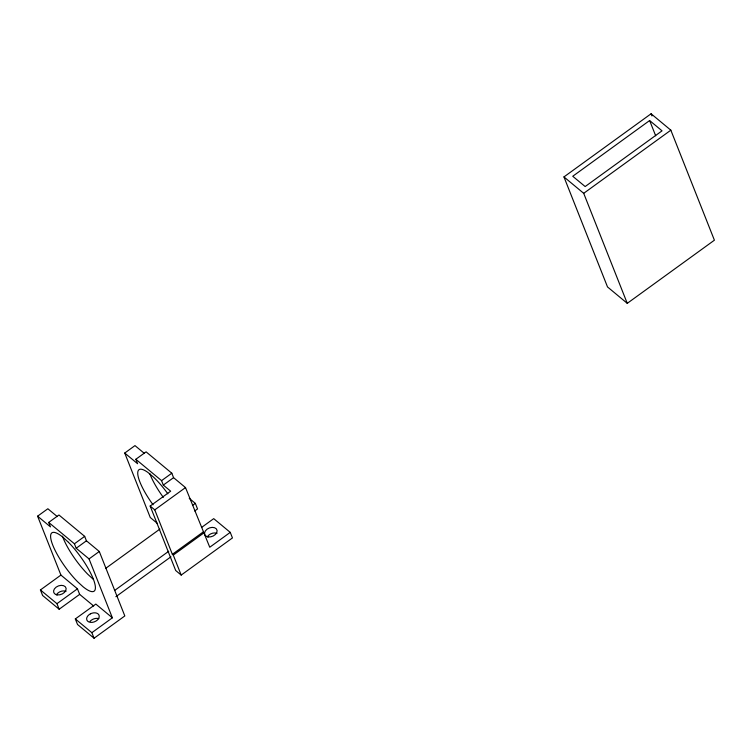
<?xml version="1.0" encoding="UTF-8"?>
<svg xmlns="http://www.w3.org/2000/svg" width="752" height="752" viewBox="0 0 752 752"><rect width="100%" height="100%" fill="white"/><g stroke="black" fill="none" stroke-linecap="round" stroke-linejoin="round"><path stroke-width="1.13" d="M93.652 605.999L79.656 594.371L77.456 588.816L60.921 575.083L37.6 516.182L47.855 508.756L57.284 516.586M157.215 523.279L150.259 517.498L124.738 453.042L134.984 445.607L144.422 453.447M37.6 516.182L50.459 526.87L48.701 522.424L58.957 514.998L84.675 536.355L86.433 540.801L99.292 551.489L124.813 615.944L94.066 638.232L77.531 624.498L75.322 618.934L95.833 604.082L112.368 617.815L91.866 632.676L75.322 618.934M135.839 459.275L146.085 451.849L171.813 473.215L173.571 477.661L185.509 487.578L209.752 547.24L230.253 532.378L232.453 537.934L181.194 575.083L175.686 570.505L150.165 506.049L170.666 491.188L163.316 485.087L161.558 480.641L135.839 459.275L137.597 463.721L124.738 453.042M563.953 176.917L651.091 113.768L670.84 130.181L714.4 240.198L627.262 303.338L607.513 286.935L563.953 176.917L583.702 193.32L627.262 303.338M649.634 120.536L572.751 176.259L585.159 186.552L662.042 130.839L649.634 120.536L655.669 135.774M48.701 522.424L74.42 543.79L84.675 536.355M161.558 480.641L171.813 473.215M74.42 543.79L76.187 548.236L86.433 540.801M163.316 485.087L173.571 477.661M583.702 193.32L670.84 130.181M79.656 594.371L59.154 609.233L42.62 595.499L40.42 589.944L60.921 575.083M150.165 506.049L154.762 509.865L185.509 487.578M76.187 548.236L89.046 558.915L99.292 551.489M40.42 589.944L56.955 603.677L77.456 588.816M105.741 568.324L159.847 529.107M192.55 505.41L195.341 503.389L197.541 508.944L194.749 510.965M114.624 590.461L168.73 551.254M201.602 527.425L213.718 518.645L230.253 532.378M154.762 509.865L172.358 554.318L203.115 532.031M172.358 554.318L173.28 555.079L204.036 532.792M115.874 596.703L170.93 556.809M189.25 498.322L195.341 503.389M93.314 579.331L87.787 574.255A36.011 9.212 54.1 0 1 62.425 536.157M651.091 113.768L651.956 115.949M173.28 555.079L181.194 575.083M89.046 558.915L112.368 617.815M91.866 632.676L94.066 638.232M56.955 603.677L59.154 609.233M163.316 497.354A36.011 9.212 54.1 0 1 149.798 473.647M207.27 536.947A6.552 4.474 -21.6 0 1 217.018 533.356M153.06 504.78A36.011 9.212 54.1 0 1 137.917 475.283A36.011 9.212 54.1 0 1 147.853 472.388L153.117 476.749A36.011 9.212 54.1 0 1 167.837 493.782M90.052 621.406A6.552 4.474 -21.6 0 1 91.199 620.306L92.609 619.404A6.552 4.474 -21.6 0 1 98.879 618.699M56.306 594.917A6.552 4.474 -21.6 0 1 66.054 591.326M90.409 613.848L88.999 614.751A6.552 4.474 -21.6 0 0 87.674 621.208A6.552 4.474 -21.6 0 0 95.936 621.105A6.552 4.474 -21.6 0 0 98.709 614.619L97.863 613.745A6.552 4.474 -21.6 0 0 90.409 613.848M68.47 542.314L62.942 537.238A36.011 9.212 54.1 0 0 51.832 542.577A36.011 9.212 54.1 0 0 77.531 581.691L83.058 586.757A36.011 9.212 54.1 0 0 94.169 581.418A36.011 9.212 54.1 0 0 68.47 542.314M208.21 536.919A6.552 4.474 -21.6 0 0 217.093 530.489A6.552 4.474 -21.6 0 0 207.138 529.126A6.552 4.474 -21.6 0 0 208.21 536.919M57.255 594.888A6.552 4.474 -21.6 0 0 66.129 588.449A6.552 4.474 -21.6 0 0 56.184 587.096A6.552 4.474 -21.6 0 0 57.255 594.888"/></g></svg>
